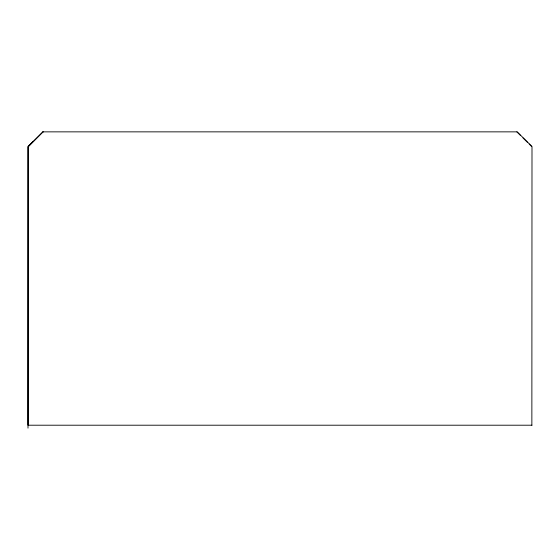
<?xml version="1.0" encoding="UTF-8"?>
<svg xmlns="http://www.w3.org/2000/svg" width="560" height="560" viewBox="0 0 560 560"><rect width="100%" height="100%" fill="white"/><g stroke="black" fill="none" stroke-linecap="round" stroke-linejoin="round"><path stroke-width="0.84" d="M531.86 425.208L532 146.531L517.188 131.859L42.812 131.859L28.049 146.531L28 428.141M32.767 141.855L28.14 146.531L28 425.208L532 425.208M43.141 131.859L28.329 146.713L28.329 425.208M42.812 131.859L43.001 132.048M516.859 131.859L520.562 135.527M523.026 137.97L527.352 142.254M529.2 144.081L531.671 146.531"/></g></svg>
